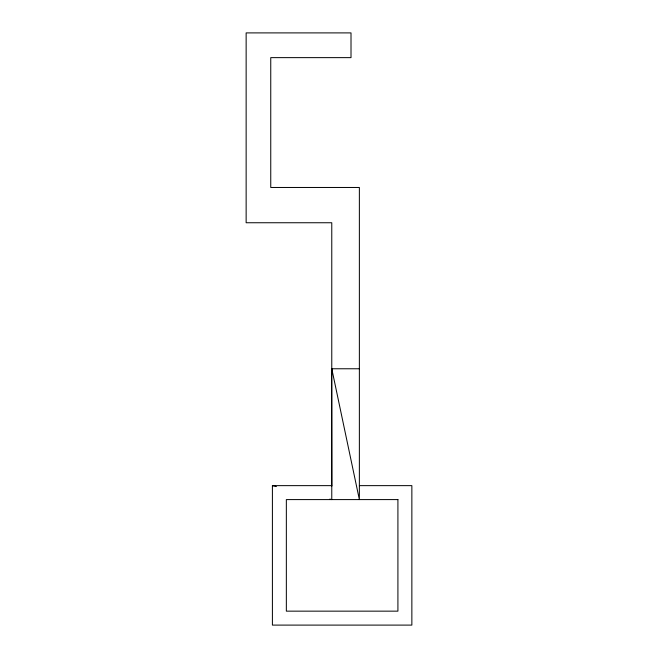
<?xml version="1.0" encoding="UTF-8"?>
<svg xmlns="http://www.w3.org/2000/svg" width="658" height="658" viewBox="0 0 658 658"><rect width="100%" height="100%" fill="white"/><g stroke="black" fill="none" stroke-linecap="round" stroke-linejoin="round"><path stroke-width="0.99" d="M331.566 485.637L331.566 368.768L359.367 368.768M359.367 485.637L411.859 485.637L411.859 625.1L272.404 625.1L272.404 485.637L331.772 485.637M272.404 485.637L276.36 486.566M329.798 499.118L331.772 499.587L331.772 222.749L246.141 222.749L246.141 32.9L351.01 32.9L351.01 57.633L270.751 57.633L270.751 187.472L359.367 187.472L359.367 499.587L331.772 368.768M331.566 368.768L331.755 486.303M397.917 499.587L286.345 499.587L286.345 611.15L397.917 611.15L397.917 499.587"/></g></svg>
